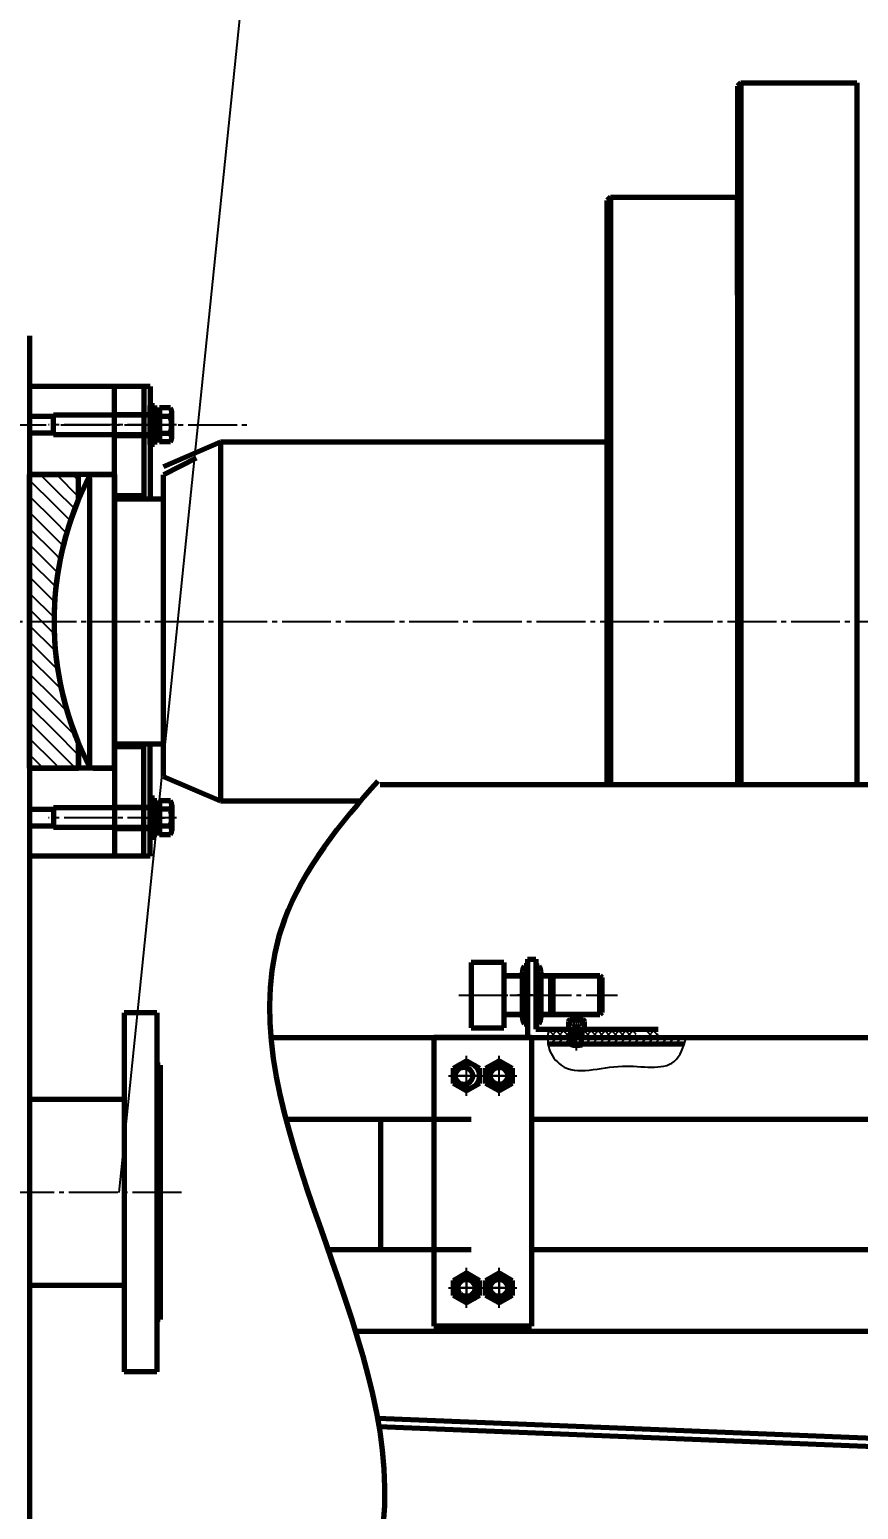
# Model space of a CAD drawing. Header units: millimetres. Extents: x -11880 to 11880, y -8400 to 8400.
# Drawn here: x 873 to 1381, y 2532 to 3439 of the extents above; entities that cross this region are included whole.
import ezdxf

# ---------------------------------------------------------------- set-up
doc = ezdxf.new("R2010")
doc.units = ezdxf.units.MM
for name, pattern in [('EB_DASH', [6, 3, -3]), ('EB_DASHDOT', [39, 30, -3, 3, -3]), ('EB_DASHDOTDOT', [45, 30, -3, 3, -3, 3, -3])]:
    doc.linetypes.add(name, pattern=pattern)
for name, color, linetype, lineweight in [('CAXA0', 7, 'Continuous', 70), ('CAXA1', 1, 'EB_DASHDOT', 25), ('CAXA2', 6, 'EB_DASH', 25), ('CAXA3', 7, 'Continuous', 25), ('CAXA4', 3, 'Continuous', 25), ('CAXA5', 4, 'Continuous', 25)]:
    doc.layers.add(name, color=color, linetype=linetype, lineweight=lineweight)
doc.styles.add('标准', font='', dxfattribs={"width": 0.667})
doc.styles.get('标准').set_extended_font_data('FangSong_GB2312')
doc.dimstyles.new('标准', dxfattribs={"dimscale": 40, "dimtxt": 3.5, "dimasz": 3, "dimexe": 2, "dimexo": 0, "dimtad": 1, "dimdec": 1, "dimzin": 12, "dimdsep": 46, "dimtxsty": '标准', "dimcen": 0, "dimdle": 4, "dimaunit": 1, "dimazin": 2, "dimtfac": 1, "dimtdec": 3, "dimtmove": 0, "dimatfit": 3, "dimfxl": 0, "dimtolj": 1, "dimtzin": 0, "dimarcsym": 0})

# ---------------------------------------------------------------- blocks, each defined once
blk = doc.blocks.new('CAXBLOCK66', base_point=(1183.6, 2847.63))
at = {"layer": 'CAXA0'}
for p, q in [((1183.6, 2865.53), (1185.66, 2865.53)), ((1183.6, 2865.53), (1183.6, 2829.74)), ((1186.86, 2834.21), (1186.86, 2861.06)), ((1185.66, 2856.58), (1183.6, 2856.58)), ((1185.66, 2838.68), (1183.6, 2838.68)), ((1183.6, 2829.74), (1185.66, 2829.74))]:
    blk.add_line(p, q, dxfattribs=at)
for centre, radius, start, end in [((1177.91, 2861.06), 8.95, 330, 30), ((1152.87, 2847.63), 34, 344.73852, 15.26148), ((1177.91, 2834.21), 8.95, 330, 30)]:
    blk.add_arc(centre, radius, start, end, dxfattribs=at)
at = {"layer": 'CAXA1', "linetype": 'EB_DASHDOT', "lineweight": 25}
blk.add_line((1180.6, 2847.63), (1189.86, 2847.63), dxfattribs=at)
blk = doc.blocks.new('CAXBLOCK67')
at = {"layer": 'CAXA0', "color": 0, "linetype": 'Continuous', "lineweight": 25}
for p, q in [((1191, 2820.17), (1192.46, 2821.63)), ((1192.7, 2817.63), (1196.7, 2821.63)), ((1196.95, 2817.63), (1200.94, 2821.63)), ((1201.19, 2817.63), (1205.19, 2821.63)), ((1205.43, 2817.63), (1209.43, 2821.63)), ((1209.67, 2817.63), (1213.67, 2821.63)), ((1213.92, 2817.63), (1217.91, 2821.63)), ((1218.16, 2817.63), (1222.16, 2821.63)), ((1222.4, 2817.63), (1226.4, 2821.63)), ((1226.64, 2817.63), (1230.64, 2821.63)), ((1230.89, 2817.63), (1234.88, 2821.63)), ((1235.13, 2817.63), (1239.13, 2821.63)), ((1239.37, 2817.63), (1243.37, 2821.63)), ((1243.61, 2817.63), (1247.61, 2821.63)), ((1247.86, 2817.63), (1251.85, 2821.63)), ((1252.1, 2817.63), (1256.1, 2821.63)), ((1256.34, 2817.63), (1260.34, 2821.63)), ((1260.58, 2817.63), (1264.58, 2821.63)), ((1264.83, 2817.63), (1268.83, 2821.63)), ((1269.07, 2817.63), (1273.07, 2821.63)), ((1273.31, 2817.63), (1275.11, 2819.44))]:
    blk.add_line(p, q, dxfattribs=at)
blk = doc.blocks.new('CAXBLOCK68')
at = {"layer": 'CAXA0', "color": 0, "linetype": 'Continuous', "lineweight": 25}
for p, q in [((1191.29, 2824.71), (1193.22, 2826.63)), ((1192.46, 2821.63), (1197.46, 2826.63)), ((1196.7, 2821.63), (1201.7, 2826.63)), ((1200.95, 2821.63), (1205.1, 2825.79)), ((1212.1, 2824.31), (1214.43, 2826.63)), ((1213.67, 2821.63), (1218.67, 2826.63)), ((1217.92, 2821.63), (1222.92, 2826.63)), ((1222.16, 2821.63), (1227.16, 2826.63)), ((1226.4, 2821.63), (1231.4, 2826.63)), ((1230.64, 2821.63), (1235.64, 2826.63)), ((1234.89, 2821.63), (1239.89, 2826.63)), ((1239.13, 2821.63), (1244.13, 2826.63)), ((1243.37, 2821.63), (1245.1, 2823.37)), ((1252.1, 2826.12), (1252.61, 2826.63)), ((1252.1, 2821.88), (1256.86, 2826.63)), ((1256.1, 2821.63), (1258.6, 2824.14))]:
    blk.add_line(p, q, dxfattribs=at)
blk = doc.blocks.new('CAXBLOCK69')
at = {"layer": 'CAXA0', "color": 0, "linetype": 'Continuous', "lineweight": 25}
for p, q in [((1191.9, 2821.63), (1191.02, 2822.52)), ((1196.15, 2821.63), (1191.59, 2826.19)), ((1200.39, 2821.63), (1195.39, 2826.63)), ((1204.63, 2821.63), (1199.63, 2826.63)), ((1205.1, 2825.41), (1203.87, 2826.63)), ((1213.12, 2821.63), (1212.1, 2822.65)), ((1217.36, 2821.63), (1212.36, 2826.63)), ((1221.6, 2821.63), (1216.6, 2826.63)), ((1225.85, 2821.63), (1220.85, 2826.63)), ((1230.09, 2821.63), (1225.09, 2826.63)), ((1234.33, 2821.63), (1229.33, 2826.63)), ((1238.57, 2821.63), (1233.57, 2826.63)), ((1242.82, 2821.63), (1237.82, 2826.63)), ((1245.1, 2823.59), (1242.06, 2826.63)), ((1255.54, 2821.63), (1252.1, 2825.07)), ((1258.6, 2822.82), (1254.79, 2826.63))]:
    blk.add_line(p, q, dxfattribs=at)
blk = doc.blocks.new('CAXBLOCK70', base_point=(1208.6, 2826.63))
at = {"layer": 'CAXA0'}
for p, q in [((1203.71, 2831.36), (1203.71, 2826.63)), ((1212.52, 2832.33), (1204.69, 2832.33)), ((1213.49, 2826.63), (1213.49, 2831.36)), ((1203.71, 2826.63), (1213.49, 2826.63)), ((1205.6, 2817.08), (1205.6, 2826.63)), ((1205.6, 2824.63), (1211.6, 2824.63)), ((1211.6, 2817.08), (1211.6, 2826.63)), ((1211.6, 2817.08), (1205.6, 2817.08)), ((1206.05, 2816.63), (1205.6, 2817.08)), ((1211.15, 2816.63), (1206.05, 2816.63)), ((1211.15, 2816.63), (1211.6, 2817.08))]:
    blk.add_line(p, q, dxfattribs=at)
for centre, start, end in [((1204.69, 2831.36), 90, 180), ((1212.52, 2831.36), 0, 90)]:
    blk.add_arc(centre, 0.978, start, end, dxfattribs=at)
at = {"layer": 'CAXA1'}
blk.add_line((1208.6, 2813.63), (1208.6, 2835.33), dxfattribs=at)
at = {"layer": 'CAXA2'}
for p, q in [((1205.72, 2829.33), (1205.72, 2832.33)), ((1207.16, 2829.33), (1207.16, 2832.33)), ((1210.05, 2829.33), (1210.05, 2832.33)), ((1211.49, 2829.33), (1211.49, 2832.33)), ((1205.72, 2829.33), (1208.6, 2827.67)), ((1211.49, 2829.33), (1208.6, 2827.67))]:
    blk.add_line(p, q, dxfattribs=at)
for centre, radius, start, end in [((1206.44, 2830.78), 1.61, 243.43495, 296.56505), ((1208.6, 2834.82), 5.67, 255.25287, 284.74713), ((1210.77, 2830.78), 1.61, 243.43495, 296.56505)]:
    blk.add_arc(centre, radius, start, end, dxfattribs=at)
at = {"layer": 'CAXA3'}
for p, q in [((1206.05, 2824.63), (1205.6, 2825.41)), ((1206.05, 2816.63), (1206.05, 2824.63)), ((1211.15, 2824.63), (1211.6, 2825.41)), ((1211.15, 2816.63), (1211.15, 2824.63))]:
    blk.add_line(p, q, dxfattribs=at)
blk = doc.blocks.new('CAXBLOCK76', base_point=(1178.6, 2847.63))
at = {"layer": 'CAXA0'}
for p, q in [((1175.34, 2861.06), (1175.34, 2834.21)), ((1178.6, 2865.53), (1176.54, 2865.53)), ((1178.6, 2829.74), (1178.6, 2865.53)), ((1176.54, 2856.58), (1178.6, 2856.58)), ((1176.54, 2838.68), (1178.6, 2838.68)), ((1178.6, 2829.74), (1176.54, 2829.74))]:
    blk.add_line(p, q, dxfattribs=at)
for centre, radius, start, end in [((1184.29, 2861.06), 8.95, 150, 210), ((1209.34, 2847.63), 34, 164.73852, 195.26148), ((1184.29, 2834.21), 8.95, 150, 210)]:
    blk.add_arc(centre, radius, start, end, dxfattribs=at)
at = {"layer": 'CAXA1', "linetype": 'EB_DASHDOT', "lineweight": 25}
blk.add_line((1181.6, 2847.63), (1172.34, 2847.63), dxfattribs=at)
blk = doc.blocks.new('CAXBLOCK78', base_point=(1141.11, 2798.13))
at = {"layer": 'CAXA0'}
for p, q in [((1133.11, 2802.75), (1141.11, 2807.37)), ((1133.11, 2793.51), (1133.11, 2802.75)), ((1141.11, 2807.37), (1149.11, 2802.75)), ((1149.11, 2802.75), (1149.11, 2793.51)), ((1141.11, 2788.89), (1133.11, 2793.51)), ((1149.11, 2793.51), (1141.11, 2788.89))]:
    blk.add_line(p, q, dxfattribs=at)
blk.add_circle((1141.11, 2798.13), 8, dxfattribs=at)
at = {"layer": 'CAXA1', "linetype": 'EB_DASHDOT', "lineweight": 25}
for p, q in [((1141.11, 2785.89), (1141.11, 2810.37)), ((1130.11, 2798.13), (1152.11, 2798.13))]:
    blk.add_line(p, q, dxfattribs=at)
blk = doc.blocks.new('CAXBLOCK79', base_point=(1161.11, 2798.13))
at = {"layer": 'CAXA0'}
for p, q in [((1153.11, 2802.75), (1161.11, 2807.37)), ((1153.11, 2793.51), (1153.11, 2802.75)), ((1161.11, 2807.37), (1169.11, 2802.75)), ((1169.11, 2802.75), (1169.11, 2793.51)), ((1161.11, 2788.89), (1153.11, 2793.51)), ((1169.11, 2793.51), (1161.11, 2788.89))]:
    blk.add_line(p, q, dxfattribs=at)
blk.add_circle((1161.11, 2798.13), 8, dxfattribs=at)
at = {"layer": 'CAXA1', "linetype": 'EB_DASHDOT', "lineweight": 25}
for p, q in [((1161.11, 2785.89), (1161.11, 2810.37)), ((1150.11, 2798.13), (1172.11, 2798.13))]:
    blk.add_line(p, q, dxfattribs=at)
blk = doc.blocks.new('CAXBLOCK80', base_point=(1141.11, 2668.13))
at = {"layer": 'CAXA0'}
for p, q in [((1133.11, 2672.75), (1141.11, 2677.37)), ((1141.11, 2677.37), (1149.11, 2672.75)), ((1133.11, 2663.51), (1133.11, 2672.75)), ((1149.11, 2672.75), (1149.11, 2663.51)), ((1141.11, 2658.89), (1133.11, 2663.51)), ((1149.11, 2663.51), (1141.11, 2658.89))]:
    blk.add_line(p, q, dxfattribs=at)
blk.add_circle((1141.11, 2668.13), 8, dxfattribs=at)
at = {"layer": 'CAXA1', "linetype": 'EB_DASHDOT', "lineweight": 25}
for p, q in [((1141.11, 2655.89), (1141.11, 2680.37)), ((1130.11, 2668.13), (1152.11, 2668.13))]:
    blk.add_line(p, q, dxfattribs=at)
blk = doc.blocks.new('CAXBLOCK81', base_point=(1161.11, 2668.13))
at = {"layer": 'CAXA0'}
for p, q in [((1153.11, 2672.75), (1161.11, 2677.37)), ((1161.11, 2677.37), (1169.11, 2672.75)), ((1153.11, 2663.51), (1153.11, 2672.75)), ((1169.11, 2672.75), (1169.11, 2663.51)), ((1161.11, 2658.89), (1153.11, 2663.51)), ((1169.11, 2663.51), (1161.11, 2658.89))]:
    blk.add_line(p, q, dxfattribs=at)
blk.add_circle((1161.11, 2668.13), 8, dxfattribs=at)
at = {"layer": 'CAXA1', "linetype": 'EB_DASHDOT', "lineweight": 25}
for p, q in [((1161.11, 2655.89), (1161.11, 2680.37)), ((1150.11, 2668.13), (1172.11, 2668.13))]:
    blk.add_line(p, q, dxfattribs=at)
blk = doc.blocks.new('CAXBLOCK77', base_point=(1161.11, 2785.89))
at = {"layer": 'CAXA0', "color": 7, "linetype": 'Continuous', "lineweight": 70}
for p, q in [((1121.11, 2821.63), (1121.11, 2644.63)), ((1181.11, 2821.63), (1121.11, 2821.63)), ((1181.11, 2644.63), (1121.11, 2644.63))]:
    blk.add_line(p, q, dxfattribs=at)
at = {"layer": 'CAXA0', "linetype": 'Continuous', "lineweight": 70}
blk.add_line((1181.11, 2821.63), (1181.11, 2644.63), dxfattribs=at)
at = {"layer": 'CAXA0', "color": 7, "linetype": 'Continuous', "lineweight": 70}
for centre in [(1139.61, 2798.13), (1161.11, 2798.13), (1141.11, 2668.13), (1161.11, 2668.13)]:
    blk.add_circle(centre, 5.25, dxfattribs=at)
at = {"layer": 'CAXA1', "color": 1, "linetype": 'EB_DASHDOT', "lineweight": 25}
for p, q in [((1141.11, 2789.88), (1141.11, 2806.38)), ((1161.11, 2789.88), (1161.11, 2806.38)), ((1147.86, 2798.13), (1131.36, 2798.13)), ((1169.36, 2798.13), (1152.86, 2798.13)), ((1141.11, 2676.38), (1141.11, 2659.88)), ((1161.11, 2676.38), (1161.11, 2659.88)), ((1149.36, 2668.13), (1132.86, 2668.13)), ((1169.36, 2668.13), (1152.86, 2668.13))]:
    blk.add_line(p, q, dxfattribs=at)
at = {"layer": 'CAXA0', "linetype": 'Continuous', "lineweight": 70}
for name, p in [('CAXBLOCK78', (1141.11, 2798.13)), ('CAXBLOCK79', (1161.11, 2798.13)), ('CAXBLOCK80', (1141.11, 2668.13)), ('CAXBLOCK81', (1161.11, 2668.13))]:
    blk.add_blockref(name, p, dxfattribs=at)
blk = doc.blocks.new('CAXBLOCK239')
at = {"layer": 'CAXA0', "color": 0, "linetype": 'Continuous', "lineweight": 25}
blk.add_line((947.38, 3189.19), (949.88, 3186.69), dxfattribs=at)
blk = doc.blocks.new('CAXBLOCK240')
at = {"layer": 'CAXA0', "color": 0, "linetype": 'Continuous', "lineweight": 25}
for p, q in [((947.38, 3206.16), (949.75, 3203.79)), ((948.74, 3209.04), (949.88, 3207.9))]:
    blk.add_line(p, q, dxfattribs=at)
blk = doc.blocks.new('CAXBLOCK238', base_point=(947.38, 3197.04))
at = {"layer": 'CAXA0'}
for p, q in [((947.38, 3185.04), (947.38, 3209.04)), ((947.38, 3209.04), (949.88, 3209.04)), ((947.38, 3203.79), (949.88, 3203.79)), ((949.88, 3209.04), (949.88, 3185.04)), ((949.88, 3190.29), (947.38, 3190.29)), ((949.88, 3185.04), (947.38, 3185.04))]:
    blk.add_line(p, q, dxfattribs=at)
at = {"layer": 'CAXA1', "color": 1, "linetype": 'EB_DASHDOT', "lineweight": 25}
blk.add_line((944.38, 3197.04), (952.88, 3197.04), dxfattribs=at)
at = {"layer": 'CAXA5'}
for name in ['CAXBLOCK240', 'CAXBLOCK239']:
    blk.add_blockref(name, (0, 0), dxfattribs=at)
blk = doc.blocks.new('CAXBLOCK241', base_point=(949.88, 3197.04))
at = {"layer": 'CAXA0'}
for p, q in [((949.88, 3206.24), (949.88, 3187.84)), ((949.88, 3206.24), (952.98, 3206.24)), ((952.98, 3206.24), (952.98, 3187.84)), ((949.88, 3197.85), (952.98, 3198.68)), ((949.88, 3196.24), (950.28, 3196.35)), ((950.28, 3196.35), (952.98, 3197.07)), ((949.88, 3187.84), (952.98, 3187.84))]:
    blk.add_line(p, q, dxfattribs=at)
at = {"layer": 'CAXA1', "linetype": 'EB_DASHDOT', "lineweight": 25}
blk.add_line((946.88, 3197.04), (955.98, 3197.04), dxfattribs=at)
blk = doc.blocks.new('CAXBLOCK242', base_point=(952.98, 3197.04))
at = {"layer": 'CAXA0'}
for p, q in [((952.98, 3203.04), (887.98, 3203.04)), ((887.98, 3191.04), (887.98, 3203.04)), ((947.68, 3191.04), (947.68, 3203.04)), ((952.98, 3186.65), (952.98, 3207.44)), ((959.72, 3207.44), (952.98, 3207.44)), ((952.98, 3191.04), (952.98, 3203.04)), ((959.72, 3202.24), (952.98, 3202.24)), ((960.48, 3189.25), (960.48, 3204.84)), ((952.98, 3191.04), (887.98, 3191.04)), ((959.72, 3191.85), (952.98, 3191.85)), ((959.72, 3186.65), (952.98, 3186.65))]:
    blk.add_line(p, q, dxfattribs=at)
for centre, radius, start, end in [((955.7, 3204.84), 4.79, 327.13277, 32.86723), ((942.48, 3197.04), 18, 343.22135, 16.77865), ((955.7, 3189.25), 4.79, 327.13277, 32.86723)]:
    blk.add_arc(centre, radius, start, end, dxfattribs=at)
at = {"layer": 'CAXA1', "linetype": 'EB_DASHDOT', "lineweight": 25}
blk.add_line((963.48, 3197.04), (884.98, 3197.04), dxfattribs=at)
at = {"layer": 'CAXA3'}
for p, q in [((947.68, 3202.14), (887.98, 3202.14)), ((952.98, 3203.04), (947.68, 3202.14)), ((947.68, 3191.94), (887.98, 3191.94)), ((952.98, 3191.04), (947.68, 3191.94))]:
    blk.add_line(p, q, dxfattribs=at)
blk = doc.blocks.new('CAXBLOCK243', base_point=(834.74, 3204.5))
at = {"layer": 'CAXA5', "color": 0, "linetype": 'Continuous', "lineweight": 25}
for p, q in [((879.9, 3166.67), (888.38, 3158.19)), ((889.8, 3166.67), (903.38, 3153.09)), ((899.7, 3166.67), (903.38, 3162.99)), ((873.38, 3163.29), (888.38, 3148.29)), ((888.38, 3158.19), (901.02, 3145.55)), ((873.38, 3153.39), (888.38, 3138.39)), ((888.38, 3148.29), (898.42, 3138.26)), ((873.38, 3143.49), (888.38, 3128.49)), ((888.38, 3138.39), (896.06, 3130.71)), ((873.38, 3133.59), (888.38, 3118.59)), ((873.38, 3123.69), (888.38, 3108.69)), ((888.38, 3128.49), (893.97, 3122.9)), ((873.38, 3113.8), (888.38, 3098.8)), ((888.38, 3118.59), (892.17, 3114.81)), ((873.38, 3103.9), (888.38, 3088.9)), ((888.38, 3108.69), (890.68, 3106.4)), ((873.38, 3094), (888.38, 3079)), ((888.38, 3098.8), (889.52, 3097.66)), ((873.38, 3084.1), (880.81, 3076.67)), ((888.38, 3088.9), (888.75, 3088.53)), ((880.81, 3076.67), (888.38, 3069.1)), ((888.38, 3079), (888.4, 3078.98)), ((873.38, 3074.2), (888.38, 3059.2)), ((888.38, 3069.1), (888.54, 3068.94)), ((873.38, 3064.3), (888.38, 3049.3)), ((888.38, 3059.2), (889.25, 3058.33)), ((873.38, 3054.4), (888.38, 3039.4)), ((888.38, 3049.3), (890.66, 3047.02)), ((873.38, 3044.5), (888.38, 3029.5)), ((888.38, 3039.4), (892.95, 3034.83)), ((873.38, 3034.6), (888.38, 3019.6)), ((888.38, 3029.5), (896.4, 3021.48)), ((873.38, 3024.7), (888.38, 3009.7)), ((873.38, 3014.8), (888.38, 2999.8)), ((888.38, 3019.6), (901.54, 3006.44)), ((873.38, 3004.9), (888.38, 2989.9)), ((888.38, 3009.7), (903.38, 2994.7)), ((873.38, 2995), (881.71, 2986.67)), ((888.38, 2999.8), (901.51, 2986.67)), ((888.38, 2989.9), (891.61, 2986.67))]:
    blk.add_line(p, q, dxfattribs=at)
blk = doc.blocks.new('CAXBLOCK244', base_point=(952.98, 3197.04))
at = {"layer": 'CAXA0'}
for p, q in [((952.98, 3203.04), (887.98, 3203.04)), ((887.98, 3191.04), (887.98, 3203.04)), ((947.68, 3191.04), (947.68, 3203.04)), ((952.98, 3186.65), (952.98, 3207.44)), ((959.72, 3207.44), (952.98, 3207.44)), ((952.98, 3191.04), (952.98, 3203.04)), ((959.72, 3202.24), (952.98, 3202.24)), ((960.48, 3189.25), (960.48, 3204.84)), ((952.98, 3191.04), (887.98, 3191.04)), ((959.72, 3191.85), (952.98, 3191.85)), ((959.72, 3186.65), (952.98, 3186.65))]:
    blk.add_line(p, q, dxfattribs=at)
for centre, radius, start, end in [((955.7, 3204.84), 4.79, 327.13277, 32.86723), ((942.48, 3197.04), 18, 343.22135, 16.77865), ((955.7, 3189.25), 4.79, 327.13277, 32.86723)]:
    blk.add_arc(centre, radius, start, end, dxfattribs=at)
at = {"layer": 'CAXA1', "linetype": 'EB_DASHDOT', "lineweight": 25}
blk.add_line((963.48, 3197.04), (884.98, 3197.04), dxfattribs=at)
at = {"layer": 'CAXA3'}
for p, q in [((947.68, 3202.14), (887.98, 3202.14)), ((952.98, 3203.04), (947.68, 3202.14)), ((947.68, 3191.94), (887.98, 3191.94)), ((952.98, 3191.04), (947.68, 3191.94))]:
    blk.add_line(p, q, dxfattribs=at)
blk = doc.blocks.new('CAXBLOCK245', base_point=(949.88, 3197.04))
at = {"layer": 'CAXA0'}
for p, q in [((949.88, 3206.24), (949.88, 3187.84)), ((949.88, 3206.24), (952.98, 3206.24)), ((952.98, 3206.24), (952.98, 3187.84)), ((949.88, 3197.85), (952.98, 3198.68)), ((949.88, 3196.24), (950.28, 3196.35)), ((950.28, 3196.35), (952.98, 3197.07)), ((949.88, 3187.84), (952.98, 3187.84))]:
    blk.add_line(p, q, dxfattribs=at)
at = {"layer": 'CAXA1', "linetype": 'EB_DASHDOT', "lineweight": 25}
blk.add_line((946.88, 3197.04), (955.98, 3197.04), dxfattribs=at)
blk = doc.blocks.new('CAXBLOCK247')
at = {"layer": 'CAXA0', "color": 0, "linetype": 'Continuous', "lineweight": 25}
blk.add_line((947.38, 3189.19), (949.88, 3186.69), dxfattribs=at)
blk = doc.blocks.new('CAXBLOCK248')
at = {"layer": 'CAXA0', "color": 0, "linetype": 'Continuous', "lineweight": 25}
for p, q in [((947.38, 3206.16), (949.75, 3203.79)), ((948.74, 3209.04), (949.88, 3207.9))]:
    blk.add_line(p, q, dxfattribs=at)
blk = doc.blocks.new('CAXBLOCK246', base_point=(947.38, 3197.04))
at = {"layer": 'CAXA0'}
for p, q in [((947.38, 3185.04), (947.38, 3209.04)), ((947.38, 3209.04), (949.88, 3209.04)), ((947.38, 3203.79), (949.88, 3203.79)), ((949.88, 3209.04), (949.88, 3185.04)), ((949.88, 3190.29), (947.38, 3190.29)), ((949.88, 3185.04), (947.38, 3185.04))]:
    blk.add_line(p, q, dxfattribs=at)
at = {"layer": 'CAXA1', "color": 1, "linetype": 'EB_DASHDOT', "lineweight": 25}
blk.add_line((944.38, 3197.04), (952.88, 3197.04), dxfattribs=at)
at = {"layer": 'CAXA5'}
for name in ['CAXBLOCK248', 'CAXBLOCK247']:
    blk.add_blockref(name, (0, 0), dxfattribs=at)
blk = doc.blocks.new('CAXBLOCK249', base_point=(834.74, 3204.5))
at = {"layer": 'CAXA5', "color": 0, "linetype": 'Continuous', "lineweight": 25}
for p, q in [((879.9, 3166.67), (888.38, 3158.19)), ((889.8, 3166.67), (903.38, 3153.09)), ((899.7, 3166.67), (903.38, 3162.99)), ((873.38, 3163.29), (888.38, 3148.29)), ((888.38, 3158.19), (901.02, 3145.55)), ((873.38, 3153.39), (888.38, 3138.39)), ((888.38, 3148.29), (898.42, 3138.26)), ((873.38, 3143.49), (888.38, 3128.49)), ((888.38, 3138.39), (896.06, 3130.71)), ((873.38, 3133.59), (888.38, 3118.59)), ((873.38, 3123.69), (888.38, 3108.69)), ((888.38, 3128.49), (893.97, 3122.9)), ((873.38, 3113.8), (888.38, 3098.8)), ((888.38, 3118.59), (892.17, 3114.81)), ((873.38, 3103.9), (888.38, 3088.9)), ((888.38, 3108.69), (890.68, 3106.4)), ((873.38, 3094), (888.38, 3079)), ((888.38, 3098.8), (889.52, 3097.66)), ((873.38, 3084.1), (880.81, 3076.67)), ((888.38, 3088.9), (888.75, 3088.53)), ((880.81, 3076.67), (888.38, 3069.1)), ((888.38, 3079), (888.4, 3078.98)), ((873.38, 3074.2), (888.38, 3059.2)), ((888.38, 3069.1), (888.54, 3068.94)), ((873.38, 3064.3), (888.38, 3049.3)), ((888.38, 3059.2), (889.25, 3058.33)), ((873.38, 3054.4), (888.38, 3039.4)), ((888.38, 3049.3), (890.66, 3047.02)), ((873.38, 3044.5), (888.38, 3029.5)), ((888.38, 3039.4), (892.95, 3034.83)), ((873.38, 3034.6), (888.38, 3019.6)), ((888.38, 3029.5), (896.4, 3021.48)), ((873.38, 3024.7), (888.38, 3009.7)), ((873.38, 3014.8), (888.38, 2999.8)), ((888.38, 3019.6), (901.54, 3006.44)), ((873.38, 3004.9), (888.38, 2989.9)), ((888.38, 3009.7), (903.38, 2994.7)), ((873.38, 2995), (881.71, 2986.67)), ((888.38, 2999.8), (901.51, 2986.67)), ((888.38, 2989.9), (891.61, 2986.67))]:
    blk.add_line(p, q, dxfattribs=at)
blk = doc.blocks.new('CAXBLOCK250', base_point=(952.98, 2956.3))
at = {"layer": 'CAXA0'}
for p, q in [((952.98, 2966.7), (952.98, 2945.91)), ((959.72, 2966.7), (952.98, 2966.7)), ((952.98, 2962.3), (887.98, 2962.3)), ((887.98, 2962.3), (887.98, 2950.3)), ((947.68, 2962.3), (947.68, 2950.3)), ((952.98, 2962.3), (952.98, 2950.3)), ((959.72, 2961.5), (952.98, 2961.5)), ((960.48, 2964.1), (960.48, 2948.51)), ((952.98, 2950.3), (887.98, 2950.3)), ((959.72, 2951.11), (952.98, 2951.11)), ((959.72, 2945.91), (952.98, 2945.91))]:
    blk.add_line(p, q, dxfattribs=at)
for centre, radius, start, end in [((955.7, 2964.1), 4.79, 327.13277, 32.86723), ((942.48, 2956.3), 18, 343.22135, 16.77865), ((955.7, 2948.51), 4.79, 327.13277, 32.86723)]:
    blk.add_arc(centre, radius, start, end, dxfattribs=at)
at = {"layer": 'CAXA1', "linetype": 'EB_DASHDOT', "lineweight": 25}
blk.add_line((963.48, 2956.3), (884.98, 2956.3), dxfattribs=at)
at = {"layer": 'CAXA3'}
for p, q in [((947.68, 2961.4), (887.98, 2961.4)), ((952.98, 2962.3), (947.68, 2961.4)), ((947.68, 2951.2), (887.98, 2951.2)), ((952.98, 2950.3), (947.68, 2951.2))]:
    blk.add_line(p, q, dxfattribs=at)
blk = doc.blocks.new('CAXBLOCK251', base_point=(949.88, 2956.3))
at = {"layer": 'CAXA0'}
for p, q in [((949.88, 2947.1), (949.88, 2965.5)), ((949.88, 2965.5), (952.98, 2965.5)), ((949.88, 2957.11), (950.28, 2957)), ((950.28, 2957), (952.98, 2956.27)), ((952.98, 2947.1), (952.98, 2965.5)), ((949.88, 2955.5), (952.98, 2954.67)), ((949.88, 2947.1), (952.98, 2947.1))]:
    blk.add_line(p, q, dxfattribs=at)
at = {"layer": 'CAXA1', "linetype": 'EB_DASHDOT', "lineweight": 25}
blk.add_line((946.88, 2956.3), (955.98, 2956.3), dxfattribs=at)
blk = doc.blocks.new('CAXBLOCK253')
at = {"layer": 'CAXA0', "color": 0, "linetype": 'Continuous', "lineweight": 25}
for p, q in [((947.65, 2968.3), (949.88, 2966.07)), ((947.38, 2964.33), (948.66, 2963.05))]:
    blk.add_line(p, q, dxfattribs=at)
blk = doc.blocks.new('CAXBLOCK254')
at = {"layer": 'CAXA0', "color": 0, "linetype": 'Continuous', "lineweight": 25}
for p, q in [((949.43, 2949.55), (949.88, 2949.1)), ((947.38, 2947.36), (949.88, 2944.86))]:
    blk.add_line(p, q, dxfattribs=at)
blk = doc.blocks.new('CAXBLOCK252', base_point=(947.38, 2956.3))
at = {"layer": 'CAXA0'}
for p, q in [((949.88, 2968.3), (947.38, 2968.3)), ((947.38, 2968.3), (947.38, 2944.3)), ((949.88, 2944.3), (949.88, 2968.3)), ((949.88, 2963.05), (947.38, 2963.05)), ((947.38, 2949.55), (949.88, 2949.55)), ((947.38, 2944.3), (949.88, 2944.3))]:
    blk.add_line(p, q, dxfattribs=at)
at = {"layer": 'CAXA1', "color": 1, "linetype": 'EB_DASHDOT', "lineweight": 25}
blk.add_line((944.38, 2956.3), (952.88, 2956.3), dxfattribs=at)
at = {"layer": 'CAXA5'}
for name in ['CAXBLOCK253', 'CAXBLOCK254']:
    blk.add_blockref(name, (0, 0), dxfattribs=at)
blk = doc.blocks.new('*D433')
at = {"layer": 'CAXA4', "linetype": 'Continuous', "lineweight": 25}
for points in [[(-9267.62, 4601.67), (-9147.62, 4616.67), (-9147.62, 4586.67)], [(2772.38, 4601.67), (2652.38, 4616.67), (2652.38, 4586.67)]]:
    blk.add_hatch(color=0, dxfattribs=at).paths.add_polyline_path(points, flags=0)
at = {"layer": 'CAXA4', "color": 0, "linetype": 'Continuous', "lineweight": 25}
for p, q in [((-9267.62, 2336.67), (-9267.62, 4681.67)), ((2772.38, 3326.67), (2772.38, 4681.67)), ((2772.38, 4601.67), (-9267.62, 4601.67))]:
    blk.add_line(p, q, dxfattribs=at)
at = {"layer": 'CAXA4', "color": 0, "linetype": 'Continuous', "lineweight": 25, "insert": (-3435.53, 4818.47), "char_height": 140, "attachment_point": 1, "style": '标准'}
blk.add_mtext('\\fFangSong_GB2312|b0|i0|p34;12040', dxfattribs=at)

msp = doc.modelspace()

# ---------------------------------------------------------------- linework, layer by layer
at = {"layer": 'CAXA0'}
for p, q in [((1309.38, 3406.67), (1307.38, 3404.67)), ((1307.38, 3404.67), (1307.38, 2976.63)), ((1309.38, 3406.67), (1380.38, 3406.67)), ((1309.38, 3406.67), (1309.38, 2976.63)), ((1380.38, 3406.67), (1380.38, 2976.63)), ((1229.38, 3336.67), (1227.38, 3334.67)), ((1227.38, 2976.67), (1227.38, 3334.67)), ((1229.38, 3336.67), (1307.38, 3336.67)), ((1229.38, 3336.67), (1307.38, 3336.67)), ((1229.38, 3336.67), (1229.38, 2976.67)), ((1307.38, 3276.67), (1307.38, 3336.67)), ((1307.38, 3276.67), (1307.38, 3316.67)), ((873.38, 3251.67), (873.38, 2376.67)), ((955.38, 3171.67), (990.38, 3186.67)), ((990.38, 3186.67), (990.38, 2966.67)), ((990.38, 3186.67), (1227.38, 3186.67)), ((955.38, 2981.67), (990.38, 2966.67)), ((1088.33, 2976.67), (1412.38, 2976.67)), ((990.38, 2966.67), (1076.3, 2966.67)), ((931.38, 2836.67), (931.38, 2616.67)), ((951.38, 2836.67), (931.38, 2836.67)), ((951.38, 2836.67), (951.38, 2648.67)), ((953.38, 2804.67), (951.38, 2804.67)), ((953.38, 2804.67), (953.38, 2648.67)), ((931.38, 2783.67), (873.38, 2783.67)), ((931.38, 2669.67), (873.38, 2669.67)), ((951.38, 2648.67), (951.38, 2616.67)), ((953.38, 2648.67), (951.38, 2648.67)), ((951.38, 2616.67), (931.38, 2616.67))]:
    msp.add_line(p, q, dxfattribs=at)
at = {"layer": 'CAXA0', "linetype": 'EB_DASHDOTDOT', "lineweight": 25}
for p, q in [((873.38, 3251.67), (873.38, 2976.72)), ((887.98, 3202.14), (873.38, 3202.14)), ((887.98, 3191.94), (873.38, 3191.94))]:
    msp.add_line(p, q, dxfattribs=at)
at = {"layer": 'CAXA0', "linetype": 'Continuous', "lineweight": 70}
for p, q in [((887.98, 3202.14), (873.38, 3202.14)), ((925.38, 3203.54), (947.38, 3203.54)), ((925.38, 3203.54), (947.38, 3203.54)), ((887.98, 3191.94), (873.38, 3191.94)), ((925.38, 3190.54), (947.38, 3190.54)), ((925.38, 3190.54), (947.38, 3190.54)), ((887.98, 2961.4), (873.38, 2961.4)), ((925.38, 2962.8), (947.38, 2962.8)), ((887.98, 2951.2), (873.38, 2951.2)), ((925.38, 2949.8), (947.38, 2949.8)), ((1164.08, 2867.63), (1144.08, 2867.63)), ((1222.88, 2859.63), (1224.08, 2858.43)), ((1222.88, 2835.63), (1222.88, 2859.63)), ((1224.08, 2858.43), (1224.08, 2836.83)), ((1224.08, 2836.83), (1222.88, 2835.63)), ((1021.19, 2821.63), (1088.33, 2821.63)), ((1021.19, 2821.63), (1038.33, 2821.63)), ((1088.33, 2821.63), (2062.4, 2821.63)), ((1205.1, 2821.63), (1205.1, 2826.63)), ((1205.1, 2821.63), (1205.1, 2826.63)), ((1212.1, 2821.63), (1212.1, 2826.63)), ((1212.1, 2821.63), (1212.1, 2826.63)), ((873.38, 2783.67), (873.38, 2669.67)), ((1030.38, 2771.63), (1088.43, 2771.63)), ((1088.33, 2771.63), (1144.11, 2771.63)), ((1181.11, 2771.63), (2062.4, 2771.63)), ((1056.25, 2691.63), (1088.43, 2691.63)), ((1088.33, 2691.63), (1144.11, 2691.63)), ((1181.11, 2691.63), (2062.4, 2691.63)), ((1073.08, 2641.63), (1088.33, 2641.63)), ((1088.33, 2641.63), (1785.55, 2641.63))]:
    msp.add_line(p, q, dxfattribs=at)
at = {"layer": 'CAXA0', "color": 7, "linetype": 'Continuous', "lineweight": 70}
for p, q in [((975.38, 3176.67), (955.38, 3166.48)), ((910.38, 2986.67), (910.38, 3166.67)), ((910.38, 2986.67), (910.38, 3166.67)), ((955.38, 2986.86), (955.38, 3166.48)), ((955.38, 2981.67), (955.38, 3166.48)), ((925.38, 3151.67), (955.38, 3151.67)), ((925.38, 3151.67), (955.38, 3151.67)), ((925.38, 3001.67), (955.38, 3001.67)), ((925.38, 3001.67), (955.38, 3001.67)), ((925.38, 3001.67), (955.38, 3001.67)), ((1144.08, 2867.63), (1144.08, 2827.63)), ((1164.08, 2867.63), (1164.08, 2827.63)), ((1178.6, 2869.63), (1178.6, 2821.63)), ((1178.6, 2869.63), (1183.6, 2869.63)), ((1183.6, 2869.63), (1183.6, 2826.63)), ((1164.08, 2859.63), (1175.46, 2859.63)), ((1186.75, 2859.63), (1222.88, 2859.63)), ((1192.88, 2859.63), (1194.08, 2858.43)), ((1192.88, 2835.63), (1192.88, 2859.63)), ((1194.08, 2858.43), (1194.08, 2836.83)), ((1164.08, 2835.63), (1175.46, 2835.63)), ((1186.75, 2835.63), (1222.88, 2835.63)), ((1194.08, 2836.83), (1192.88, 2835.63)), ((1144.08, 2827.63), (1164.08, 2827.63)), ((1178.6, 2821.63), (1258.6, 2821.63)), ((1183.6, 2826.63), (1258.6, 2826.63)), ((1191.12, 2817.63), (1274.67, 2817.63)), ((1088.43, 2771.63), (1088.43, 2691.63))]:
    msp.add_line(p, q, dxfattribs=at)
at = {"layer": 'CAXA0', "color": 3, "linetype": 'Continuous', "lineweight": 70}
for p, q in [((1086.6, 2588.21), (1811.02, 2559.07)), ((1087.47, 2583.18), (1811.31, 2554.05))]:
    msp.add_line(p, q, dxfattribs=at)
at = {"layer": 'CAXA0', "color": 7, "linetype": 'Continuous', "lineweight": 70}
msp.add_arc((1082.38, 3076.67), 194, 152.35981, 207.64019, dxfattribs=at)
msp.add_arc((1082.38, 3076.67), 194, 152.35981, 207.64019, dxfattribs=at)
at = {"layer": 'CAXA0', "linetype": 'Continuous', "lineweight": 70}
msp.add_open_spline([(1086.93, 2978.7), (1064, 2953.42), (958.95, 2821.43), (1144.53, 2595.94), (1063.07, 2426.29), (1038.33, 2376.67)], degree=3, knots=[0, 0, 0, 0, 103.590454, 472.505099, 640.782872, 640.782872, 640.782872, 640.782872], dxfattribs=at)
at = {"layer": 'CAXA1', "color": 1, "linetype": 'EB_DASHDOT', "lineweight": 25}
for p, q in [((814.51, 3197.04), (1006.44, 3197.04)), ((814.51, 3197.04), (1006.44, 3197.04)), ((1136.5, 2847.63), (1233.81, 2847.63)), ((1167.69, 2847.63), (1195.04, 2847.63)), ((1208.6, 2817.69), (1208.6, 2830.19)), ((1208.6, 2817.69), (1208.6, 2830.19)), ((1208.6, 2817.69), (1208.6, 2830.19)), ((1208.6, 2817.69), (1208.6, 2830.19)), ((1208.6, 2817.69), (1208.6, 2830.19))]:
    msp.add_line(p, q, dxfattribs=at)
at = {"layer": 'CAXA1', "linetype": 'EB_DASHDOT', "lineweight": 25}
for p, q in [((755.09, 3076.67), (2944.09, 3076.67)), ((966.47, 2726.67), (380.38, 2726.67))]:
    msp.add_line(p, q, dxfattribs=at)
at = {"layer": 'CAXA3', "linetype": 'Continuous', "lineweight": 70}
for p, q in [((947.38, 3220.67), (873.38, 3220.67)), ((873.38, 3220.67), (873.38, 2976.67)), ((947.38, 3220.67), (873.38, 3220.67)), ((925.38, 2986.67), (925.38, 3220.67)), ((925.38, 2986.67), (925.38, 3220.67)), ((943.38, 3220.67), (943.38, 3151.67)), ((943.38, 3220.67), (943.38, 3151.67)), ((947.38, 3220.67), (947.38, 3151.67)), ((947.38, 3220.67), (947.38, 3151.67)), ((925.38, 3166.67), (873.38, 3166.67)), ((873.38, 2986.67), (873.38, 3166.67)), ((873.38, 3166.67), (903.38, 3166.67)), ((925.38, 3166.67), (873.38, 3166.67)), ((903.38, 3151.47), (903.38, 3166.67)), ((912.38, 3166.67), (925.38, 3166.67)), ((912.38, 3166.67), (925.38, 3166.67)), ((925.38, 3166.67), (925.38, 2986.67)), ((925.38, 3166.67), (925.38, 2976.67)), ((925.38, 3166.67), (925.38, 2986.67)), ((925.38, 3166.67), (925.38, 2932.67)), ((943.38, 3153.67), (925.38, 3153.67)), ((943.38, 3153.67), (925.38, 3153.67)), ((903.38, 2986.67), (903.38, 3001.87)), ((903.38, 3001.87), (903.38, 2986.67)), ((943.38, 2999.67), (925.38, 2999.67)), ((943.38, 2999.67), (925.38, 2999.67)), ((943.38, 2999.67), (925.38, 2999.67)), ((943.38, 2976.67), (943.38, 3001.67)), ((943.38, 2976.67), (943.38, 3001.67)), ((943.38, 2932.67), (943.38, 3001.67)), ((947.38, 2976.67), (947.38, 3001.67)), ((947.38, 2976.67), (947.38, 3001.67)), ((947.38, 2932.67), (947.38, 3001.67)), ((925.38, 2986.67), (873.38, 2986.67)), ((873.38, 2986.67), (903.38, 2986.67)), ((925.38, 2986.67), (873.38, 2986.67)), ((873.38, 2986.67), (903.38, 2986.67)), ((925.38, 2986.67), (873.38, 2986.67)), ((912.38, 2986.67), (925.38, 2986.67)), ((912.38, 2986.67), (925.38, 2986.67)), ((912.38, 2986.67), (925.38, 2986.67)), ((947.38, 2932.67), (873.38, 2932.67))]:
    msp.add_line(p, q, dxfattribs=at)
at = {"layer": 'CAXA3', "linetype": 'EB_DASHDOTDOT', "lineweight": 25}
for p, q in [((873.38, 3220.67), (873.38, 2976.67)), ((887.98, 3203.04), (873.38, 3203.04)), ((887.98, 3191.04), (873.38, 3191.04)), ((873.38, 3166.67), (903.38, 3166.67)), ((873.38, 2986.67), (873.38, 3166.67)), ((903.38, 3151.47), (903.38, 3166.67)), ((903.38, 2986.67), (903.38, 3001.87)), ((873.38, 2986.67), (903.38, 2986.67))]:
    msp.add_line(p, q, dxfattribs=at)
at = {"layer": 'CAXA3', "linetype": 'Continuous', "lineweight": 25}
for p, q in [((887.98, 3203.04), (873.38, 3203.04)), ((887.98, 3191.04), (873.38, 3191.04)), ((887.98, 2962.3), (873.38, 2962.3)), ((887.98, 2950.3), (873.38, 2950.3))]:
    msp.add_line(p, q, dxfattribs=at)
at = {"layer": 'CAXA3', "color": 6, "linetype": 'EB_DASHDOTDOT', "lineweight": 25}
msp.add_line((910.38, 2986.67), (910.38, 3166.67), dxfattribs=at)
msp.add_line((910.38, 2986.67), (910.38, 3166.67), dxfattribs=at)
msp.add_line((910.38, 2986.67), (910.38, 3166.67), dxfattribs=at)
msp.add_line((910.38, 2986.67), (910.38, 3166.67), dxfattribs=at)
at = {"layer": 'CAXA3', "color": 7, "linetype": 'Continuous', "lineweight": 25}
for p, q in [((1164.08, 2858.43), (1175.74, 2858.43)), ((1186.47, 2858.43), (1224.08, 2858.43)), ((1164.08, 2836.83), (1175.74, 2836.83)), ((1186.47, 2836.83), (1224.08, 2836.83))]:
    msp.add_line(p, q, dxfattribs=at)
at = {"layer": 'CAXA3', "linetype": 'EB_DASHDOTDOT', "lineweight": 25}
msp.add_arc((1082.38, 3076.67), 194, 157.32114, 202.67886, dxfattribs=at)
at = {"layer": 'CAXA3', "linetype": 'Continuous', "lineweight": 70}
msp.add_arc((1082.38, 3076.67), 194, 157.32114, 202.67886, dxfattribs=at)
at = {"layer": 'CAXA3', "linetype": 'Continuous', "lineweight": 25}
msp.add_open_spline([(1191.68, 2826.63), (1190.71, 2822.77), (1190.39, 2814.17), (1204.53, 2795.85), (1234.05, 2808.53), (1267.8, 2799.21), (1274.48, 2815.72), (1275.66, 2821.63)], degree=3, knots=[0, 0, 0, 0, 12.02398, 24.804272, 62.924341, 95.370217, 112.170248, 112.170248, 112.170248, 112.170248], dxfattribs=at)
at = {"layer": 'CAXA4'}
msp.add_line((928.38, 2726.67), (1232.9, 5691.12), dxfattribs=at)

# ---------------------------------------------------------------- block references
at = {"layer": 'CAXA0', "linetype": 'Continuous', "lineweight": 70}
for name, p in [('CAXBLOCK242', (952.98, 3197.04)), ('CAXBLOCK244', (952.98, 3197.04)), ('CAXBLOCK238', (947.38, 3197.04)), ('CAXBLOCK246', (947.38, 3197.04)), ('CAXBLOCK241', (949.88, 3197.04)), ('CAXBLOCK245', (949.88, 3197.04)), ('CAXBLOCK250', (952.98, 2956.3)), ('CAXBLOCK252', (947.38, 2956.3)), ('CAXBLOCK251', (949.88, 2956.3)), ('CAXBLOCK70', (1208.6, 2826.63)), ('CAXBLOCK77', (1161.11, 2785.89))]:
    msp.add_blockref(name, p, dxfattribs=at)
at = {"layer": 'CAXA0', "color": 7, "linetype": 'Continuous', "lineweight": 70}
for name, p in [('CAXBLOCK76', (1178.6, 2847.63)), ('CAXBLOCK66', (1183.6, 2847.63))]:
    msp.add_blockref(name, p, dxfattribs=at)
at = {"layer": 'CAXA5', "linetype": 'EB_DASHDOTDOT', "lineweight": 25}
msp.add_blockref('CAXBLOCK243', (834.74, 3204.5), dxfattribs=at)
at = {"layer": 'CAXA5', "linetype": 'Continuous', "lineweight": 70}
for name, p in [('CAXBLOCK249', (834.74, 3204.5)), ('CAXBLOCK67', (0, 0)), ('CAXBLOCK69', (0, 0)), ('CAXBLOCK68', (0, 0))]:
    msp.add_blockref(name, p, dxfattribs=at)

# ---------------------------------------------------------------- dimensions: what is measured, and where the dimension line sits
at = {"layer": 'CAXA4', "linetype": 'Continuous', "lineweight": 70}
dim = msp.add_linear_dim(base=(-3247.62, 4601.67), p1=(2772.38, 3326.67), p2=(-9267.62, 2336.67), text='\\fFangSong_GB2312;12040', dimstyle='标准', dxfattribs=at)
dim.commit()
dim.dimension.update_dxf_attribs({"geometry": '*D433', "text_midpoint": (-3247.62, 4722.57)})

doc.saveas('drawing.dxf')
